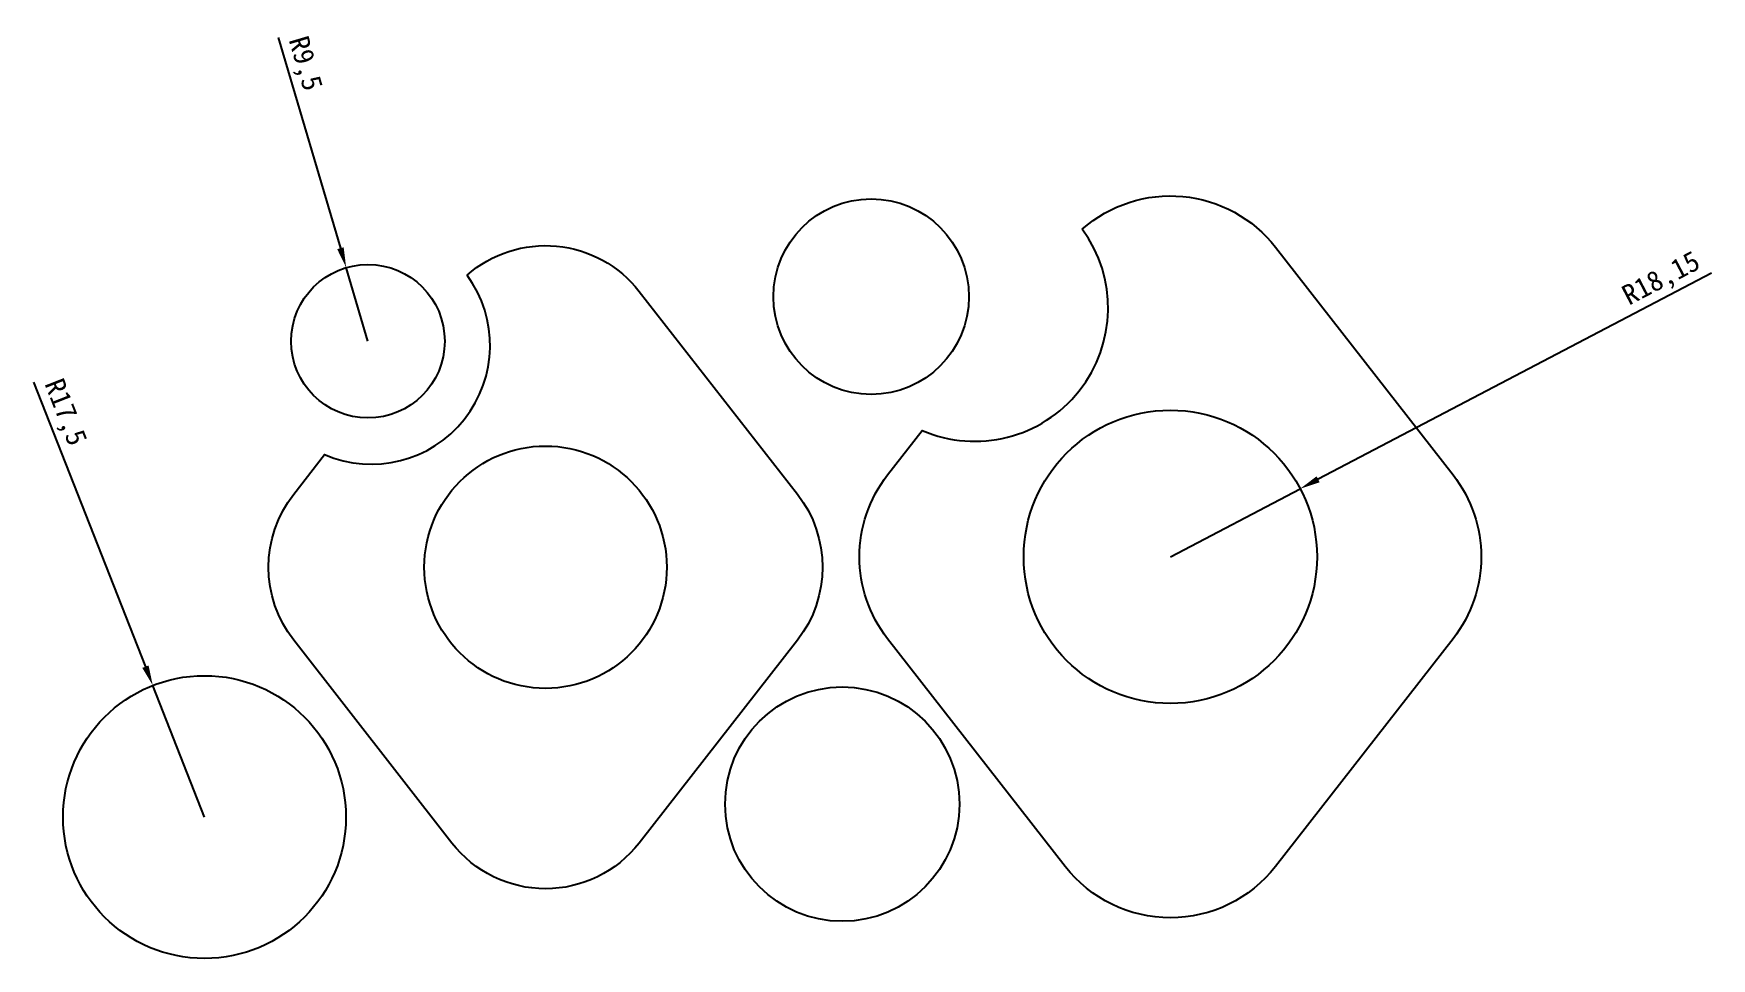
# Model space of a CAD drawing. Header units: millimetres. Extents: x 77 to 285, y -6 to 108.
import ezdxf

# ---------------------------------------------------------------- set-up
doc = ezdxf.new("R2010")
doc.units = ezdxf.units.MM
doc.styles.get("Standard").update_dxf_attribs({"font": ''})
doc.styles.get('Standard').set_extended_font_data('SimSun')
doc.dimstyles.new('ISO-25', dxfattribs={"dimtxt": 2.5, "dimasz": 2.5, "dimexe": 1.25, "dimexo": 0.625, "dimtad": 1, "dimtxsty": 'Standard', "dimcen": 2.5, "dimadec": 0, "dimazin": 0, "dimtfac": 1, "dimtmove": 0, "dimatfit": 3, "dimfxl": 1, "dimarcsym": 0})

# ---------------------------------------------------------------- blocks, each defined once
blk = doc.blocks.new('*D5')
at = {"color": 0, "lineweight": -2, "transparency": 16777216}
for p, q in [((284.98, 78.44), (236.3, 52.92)), ((218.02, 43.33), (234.09, 51.76))]:
    blk.add_line(p, q, dxfattribs=at)
at = {"color": 0, "transparency": 16777216}
blk.add_solid([(236.11, 53.29), (236.5, 52.55), (234.09, 51.76)], dxfattribs=at)
at = {"layer": 'Defpoints', "color": 0, "transparency": 16777216}
for p in [(234.09, 51.76), (218.02, 43.33)]:
    blk.add_point(p, dxfattribs=at)
at = {"color": 0, "transparency": 16777216, "insert": (278.86, 77.59), "char_height": 2.5, "attachment_point": 5, "rotation": 27.6726}
blk.add_mtext('R18,15', dxfattribs=at)
blk = doc.blocks.new('*D9')
at = {"color": 0, "lineweight": -2, "transparency": 16777216}
for p, q in [((107.6, 107.6), (115.31, 81.52)), ((118.71, 70.02), (116.02, 79.13))]:
    blk.add_line(p, q, dxfattribs=at)
at = {"color": 0, "transparency": 16777216}
blk.add_solid([(115.71, 81.64), (114.91, 81.41), (116.02, 79.13)], dxfattribs=at)
at = {"layer": 'Defpoints', "color": 0, "transparency": 16777216}
for p in [(116.02, 79.13), (118.71, 70.02)]:
    blk.add_point(p, dxfattribs=at)
at = {"color": 0, "transparency": 16777216, "insert": (110.75, 104.32), "char_height": 2.5, "attachment_point": 5, "rotation": 286.4705}
blk.add_mtext('R9,5', dxfattribs=at)
blk = doc.blocks.new('*D11')
at = {"color": 0, "lineweight": -2, "transparency": 16777216}
for p, q in [((77.33, 64.96), (91.18, 29.73)), ((98.49, 11.12), (92.09, 27.41))]:
    blk.add_line(p, q, dxfattribs=at)
at = {"color": 0, "transparency": 16777216}
blk.add_solid([(91.57, 29.88), (90.79, 29.58), (92.09, 27.41)], dxfattribs=at)
at = {"layer": 'Defpoints', "color": 0, "transparency": 16777216}
for p in [(92.09, 27.41), (98.49, 11.12)]:
    blk.add_point(p, dxfattribs=at)
at = {"color": 0, "transparency": 16777216, "insert": (81.08, 61.14), "char_height": 2.5, "attachment_point": 5, "rotation": 291.4527}
blk.add_mtext('R17,5', dxfattribs=at)

msp = doc.modelspace()

# ---------------------------------------------------------------- linework, layer by layer
for points in [[(207.119, 83.889, -0.4315965), (231.026, 81.647), (253.001, 53.475, -0.3438809), (253.001, 33.179), (231.026, 5.007, -0.4882271), (205.006, 5.007), (183.031, 33.179, -0.3438809), (183.031, 53.475), (187.312, 58.963, 0.7637712)], [(130.983, 78.181, -0.4315965), (152.283, 76.184), (171.86, 51.085, -0.3438809), (171.86, 33.003), (152.283, 7.904, -0.4882271), (129.101, 7.904), (109.524, 33.003, -0.3438809), (109.524, 51.085), (113.337, 55.974, 0.7637712)]]:
    msp.add_lwpolyline(points, format="xyb", close=True)
for centre, radius in [((180.994, 75.527), 12.1), ((118.714, 70.016), 9.5), ((218.016, 43.327), 18.15), ((140.692, 42.044), 15), ((98.492, 11.118), 17.5), ((177.411, 12.718), 14.5)]:
    msp.add_circle(centre, radius)

# ---------------------------------------------------------------- dimensions: what is measured, and where the dimension line sits
for center, mpoint, picture, middle in [((118.714, 70.016), (116.02, 79.126), '*D9', (108.746, 103.73)), ((218.016, 43.327), (234.09, 51.756), '*D5', (279.824, 75.739)), ((98.492, 11.118), (92.092, 27.406), '*D11', (79.135, 60.378))]:
    dim = msp.add_radius_dim(center=center, mpoint=mpoint, dimstyle='ISO-25')
    dim.commit()
    dim.dimension.update_dxf_attribs({"geometry": picture, "text_midpoint": middle, "dimtype": 164})

doc.saveas('drawing.dxf')
